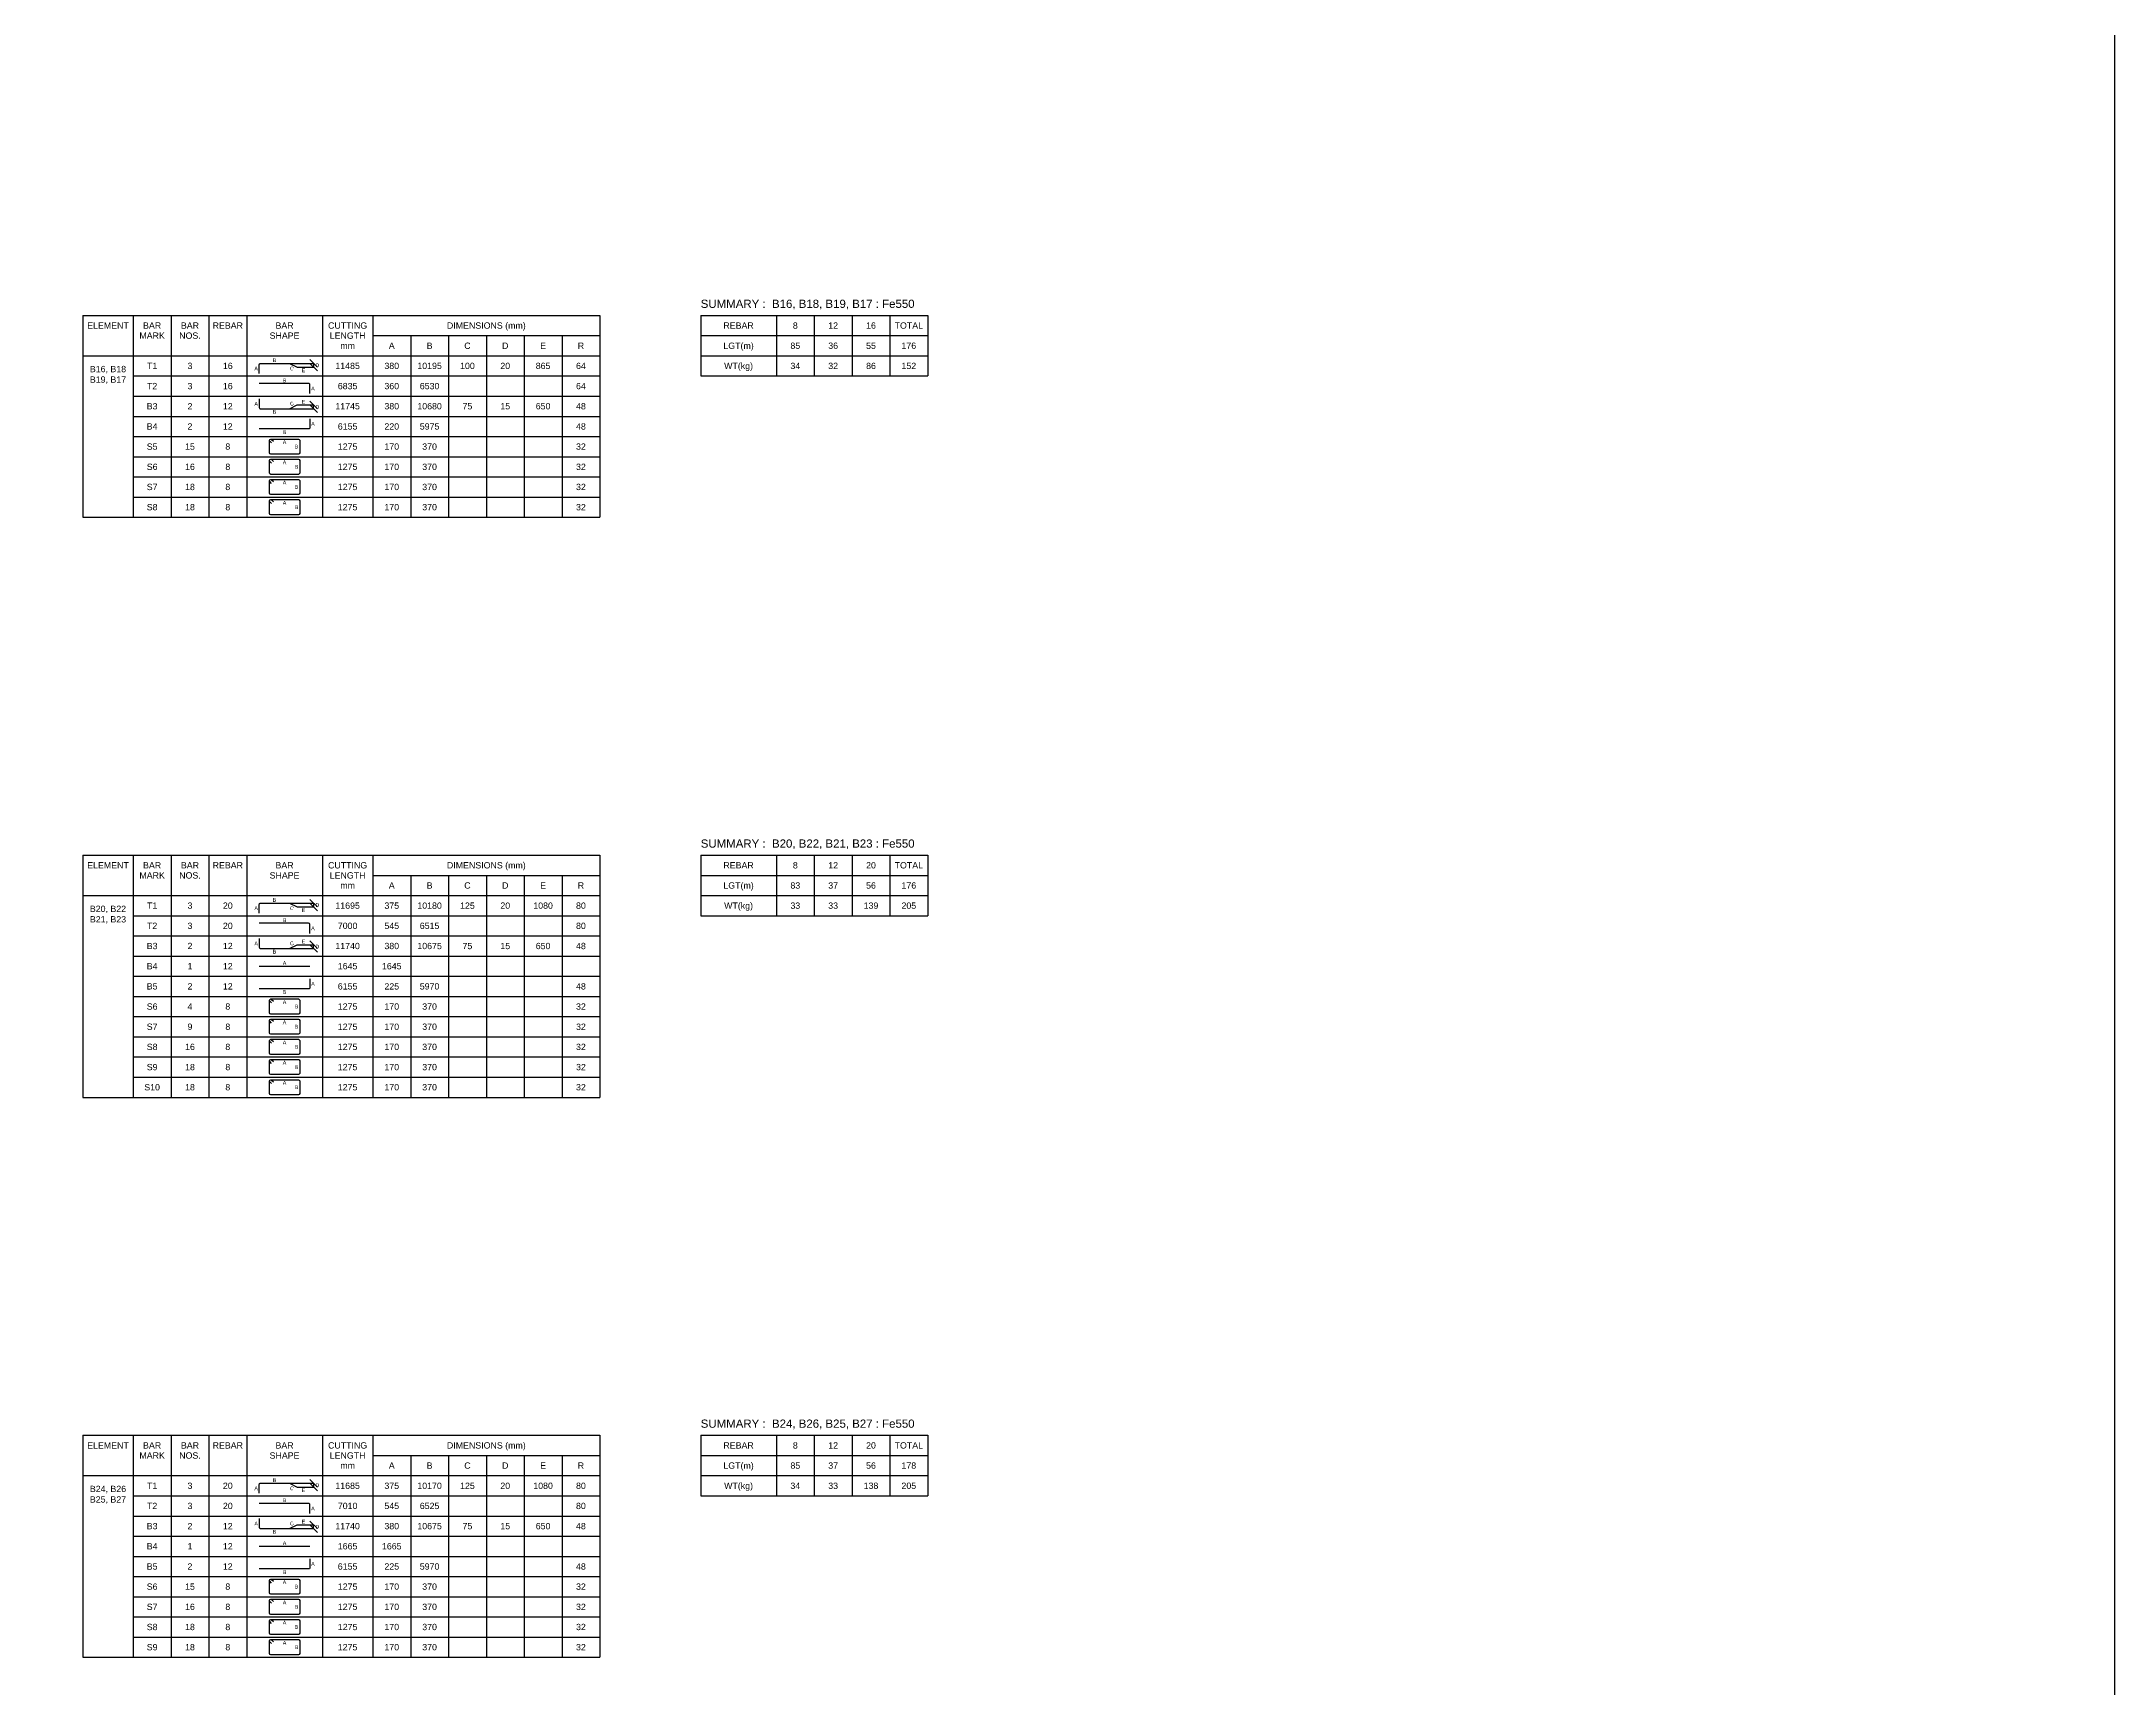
# Model space of a CAD drawing. Header units: inches. Extents: x -816171 to 9366335, y -450961 to 689132.
# Drawn here: x 2831927 to 2914116, y 197881 to 263185 of the extents above; entities that cross this region are included whole.
import ezdxf
from ezdxf.enums import TextEntityAlignment as Align

# ---------------------------------------------------------------- set-up
doc = ezdxf.new("R2010")
doc.units = ezdxf.units.IN
doc.header["$MEASUREMENT"] = 0
for name, color, linetype in [('Dimension', 31, 'Continuous'), ('Reinforcement', 130, 'Continuous'), ('Schedule Header', 4, 'Continuous'), ('Schedule Line', 60, 'Continuous'), ('Text', 31, 'Continuous')]:
    doc.layers.add(name, color=color, linetype=linetype)
doc.styles.add('SC-SansSerif', font='SansSerif')
doc.styles.get("Standard").update_dxf_attribs({"font": 'txt.shx'})
doc.dimstyles.new('SCBBSDim', dxfattribs={"dimtxt": 225, "dimasz": 0.18, "dimexe": 0, "dimexo": 0, "dimgap": 0, "dimtad": 1, "dimtoh": 1, "dimdec": 0, "dimzin": 0, "dimdsep": 46, "dimtxsty": 'Standard', "dimtsz": 150, "dimcen": 0.09, "dimclrd": 8, "dimclre": 8, "dimclrt": 3, "dimadec": 0, "dimazin": 0, "dimtfac": 1, "dimtdec": 0, "dimtix": 1, "dimtofl": 0, "dimtmove": 0, "dimatfit": 3, "dimfxl": 1, "dimtolj": 1, "dimtzin": 0, "dimarcsym": 0})

# ---------------------------------------------------------------- blocks, each defined once
blk = doc.blocks.new('*D971')
at = {"layer": 'DEFPOINTS', "color": 0, "transparency": 16777216}
for p in [(2841764, 250421), (2842064, 250271), (2842714, 250271)]:
    blk.add_point(p, dxfattribs=at)
at = {"layer": 'Dimension', "color": 8, "lineweight": -2, "transparency": 16777216}
for p, q in [((2841764, 250421), (2842714, 250421)), ((2842064, 250271), (2842714, 250271)), ((2842864, 250271), (2842564, 250571)), ((2842864, 250121), (2842564, 250421)), ((2842714, 250421), (2842714, 250271))]:
    blk.add_line(p, q, dxfattribs=at)
blk = doc.blocks.new('*D958')
at = {"layer": 'DEFPOINTS', "color": 0, "transparency": 16777216}
for p in [(2841764, 248621), (2842064, 248771), (2842714, 248771)]:
    blk.add_point(p, dxfattribs=at)
at = {"layer": 'Dimension', "color": 8, "lineweight": -2, "transparency": 16777216}
for p, q in [((2841764, 248621), (2842714, 248621)), ((2842064, 248771), (2842714, 248771)), ((2842864, 248621), (2842564, 248921)), ((2842864, 248471), (2842564, 248771)), ((2842714, 248621), (2842714, 248771))]:
    blk.add_line(p, q, dxfattribs=at)
blk = doc.blocks.new('*D1006')
at = {"layer": 'DEFPOINTS', "color": 0, "transparency": 16777216}
for p in [(2841764, 229021), (2842064, 228871), (2842714, 228871)]:
    blk.add_point(p, dxfattribs=at)
at = {"layer": 'Dimension', "color": 8, "lineweight": -2, "transparency": 16777216}
for p, q in [((2841764, 229021), (2842714, 229021)), ((2842064, 228871), (2842714, 228871)), ((2842864, 228871), (2842564, 229171)), ((2842864, 228721), (2842564, 229021)), ((2842714, 229021), (2842714, 228871))]:
    blk.add_line(p, q, dxfattribs=at)
blk = doc.blocks.new('*D1007')
at = {"layer": 'DEFPOINTS', "color": 0, "transparency": 16777216}
for p in [(2841764, 227221), (2842064, 227371), (2842714, 227371)]:
    blk.add_point(p, dxfattribs=at)
at = {"layer": 'Dimension', "color": 8, "lineweight": -2, "transparency": 16777216}
for p, q in [((2841764, 227221), (2842714, 227221)), ((2842064, 227371), (2842714, 227371)), ((2842864, 227221), (2842564, 227521)), ((2842864, 227071), (2842564, 227371)), ((2842714, 227221), (2842714, 227371))]:
    blk.add_line(p, q, dxfattribs=at)
blk = doc.blocks.new('*D1011')
at = {"layer": 'DEFPOINTS', "color": 0, "transparency": 16777216}
for p in [(2841764, 206021), (2842064, 205871), (2842714, 205871)]:
    blk.add_point(p, dxfattribs=at)
at = {"layer": 'Dimension', "color": 8, "lineweight": -2, "transparency": 16777216}
for p, q in [((2841764, 206021), (2842714, 206021)), ((2842064, 205871), (2842714, 205871)), ((2842864, 205871), (2842564, 206171)), ((2842864, 205721), (2842564, 206021)), ((2842714, 206021), (2842714, 205871))]:
    blk.add_line(p, q, dxfattribs=at)
blk = doc.blocks.new('*D1012')
at = {"layer": 'DEFPOINTS', "color": 0, "transparency": 16777216}
for p in [(2841764, 204221), (2842064, 204371), (2842714, 204371)]:
    blk.add_point(p, dxfattribs=at)
at = {"layer": 'Dimension', "color": 8, "lineweight": -2, "transparency": 16777216}
for p, q in [((2841764, 204221), (2842714, 204221)), ((2842064, 204371), (2842714, 204371)), ((2842864, 204221), (2842564, 204521)), ((2842864, 204071), (2842564, 204371)), ((2842714, 204221), (2842714, 204371))]:
    blk.add_line(p, q, dxfattribs=at)

msp = doc.modelspace()

# ---------------------------------------------------------------- linework, layer by layer
msp.add_lwpolyline([(2507663.83403, 392838.94799), (2914115.59183, 390657.34345), (2914115.59183, 139178.61934), (2507663.83403, 141360.22388)], close=True)
at = {"layer": 'Reinforcement'}
for points in [[(2840564.36311, 250021.25141), (2840564.36311, 250371.25141, -0.5), (2840614.36311, 250421.25141), (2841764.36311, 250421.25141), (2842064.36311, 250271.25141), (2842564.36311, 250271.25141)], [(2842564.36311, 249221.25141), (2842564.36311, 249571.25141, 0.5), (2842514.36311, 249621.25141), (2840564.36311, 249621.25141)], [(2840564.36311, 249021.25141), (2840564.36311, 248671.25141, 0.5), (2840614.36311, 248621.25141), (2841764.36311, 248621.25141), (2842064.36311, 248771.25141), (2842564.36311, 248771.25141)], [(2842564.36311, 248221.25141), (2842564.36311, 247871.25141, -0.5), (2842514.36311, 247821.25141), (2840564.36311, 247821.25141)], [(2841049.71903, 247265.18558), (2840979.00797, 247335.89587, -0.1989123674), (2840964.36311, 247371.25141, -0.4142046237), (2841014.36311, 247421.25141, -0.1989044359), (2841049.71825, 247406.60694), (2841120.42932, 247335.89665)], [(2841049.71903, 246465.18558), (2840979.00797, 246535.89587, -0.1989123674), (2840964.36311, 246571.25141, -0.4142046237), (2841014.36311, 246621.25141, -0.1989044359), (2841049.71825, 246606.60694), (2841120.42932, 246535.89665)], [(2841049.71903, 245665.18558), (2840979.00797, 245735.89587, -0.1989123674), (2840964.36311, 245771.25141, -0.4142046237), (2841014.36311, 245821.25141, -0.1989044359), (2841049.71825, 245806.60694), (2841120.42932, 245735.89665)], [(2841049.71903, 244865.18558), (2840979.00797, 244935.89587, -0.1989123674), (2840964.36311, 244971.25141, -0.4142046237), (2841014.36311, 245021.25141, -0.1989044359), (2841049.71825, 245006.60694), (2841120.42932, 244935.89665)], [(2840564.36307, 228621.25141), (2840564.36307, 228971.25141, -0.5), (2840614.36307, 229021.25141), (2841764.36307, 229021.25141), (2842064.36307, 228871.25141), (2842564.36307, 228871.25141)], [(2842564.36307, 227821.25141), (2842564.36307, 228171.25141, 0.5), (2842514.36307, 228221.25141), (2840564.36307, 228221.25141)], [(2840564.36307, 227621.25141), (2840564.36307, 227271.25141, 0.5), (2840614.36307, 227221.25141), (2841764.36307, 227221.25141), (2842064.36307, 227371.25141), (2842564.36307, 227371.25141)], [(2842564.36307, 226021.25141), (2842564.36307, 225671.25141, -0.5), (2842514.36307, 225621.25141), (2840564.36307, 225621.25141)], [(2841049.71899, 225065.18558), (2840979.00793, 225135.89587, -0.1989123674), (2840964.36307, 225171.25141, -0.4142046237), (2841014.36307, 225221.25141, -0.1989044359), (2841049.71821, 225206.60694), (2841120.42928, 225135.89665)], [(2841049.71899, 224265.18558), (2840979.00793, 224335.89587, -0.1989123674), (2840964.36307, 224371.25141, -0.4142046237), (2841014.36307, 224421.25141, -0.1989044359), (2841049.71821, 224406.60694), (2841120.42928, 224335.89665)], [(2841049.71899, 223465.18558), (2840979.00793, 223535.89587, -0.1989123674), (2840964.36307, 223571.25141, -0.4142046237), (2841014.36307, 223621.25141, -0.1989044359), (2841049.71821, 223606.60694), (2841120.42928, 223535.89665)], [(2841049.71899, 222665.18558), (2840979.00793, 222735.89587, -0.1989123674), (2840964.36307, 222771.25141, -0.4142046237), (2841014.36307, 222821.25141, -0.1989044359), (2841049.71821, 222806.60694), (2841120.42928, 222735.89665)], [(2841049.71899, 221865.18558), (2840979.00793, 221935.89587, -0.1989123674), (2840964.36307, 221971.25141, -0.4142046237), (2841014.36307, 222021.25141, -0.1989044359), (2841049.71821, 222006.60694), (2841120.42928, 221935.89665)], [(2840564.36311, 205621.25141), (2840564.36311, 205971.25141, -0.5), (2840614.36311, 206021.25141), (2841764.36311, 206021.25141), (2842064.36311, 205871.25141), (2842564.36311, 205871.25141)], [(2842564.36311, 204821.25141), (2842564.36311, 205171.25141, 0.5), (2842514.36311, 205221.25141), (2840564.36311, 205221.25141)], [(2840564.36311, 204621.25141), (2840564.36311, 204271.25141, 0.5), (2840614.36311, 204221.25141), (2841764.36311, 204221.25141), (2842064.36311, 204371.25141), (2842564.36311, 204371.25141)], [(2842564.36311, 203021.25141), (2842564.36311, 202671.25141, -0.5), (2842514.36311, 202621.25141), (2840564.36311, 202621.25141)], [(2841049.71903, 202065.18558), (2840979.00797, 202135.89587, -0.1989123674), (2840964.36311, 202171.25141, -0.4142046237), (2841014.36311, 202221.25141, -0.1989044359), (2841049.71825, 202206.60694), (2841120.42932, 202135.89665)], [(2841049.71903, 201265.18558), (2840979.00797, 201335.89587, -0.1989123674), (2840964.36311, 201371.25141, -0.4142046237), (2841014.36311, 201421.25141, -0.1989044359), (2841049.71825, 201406.60694), (2841120.42932, 201335.89665)], [(2841049.71903, 200465.18558), (2840979.00797, 200535.89587, -0.1989123674), (2840964.36311, 200571.25141, -0.4142046237), (2841014.36311, 200621.25141, -0.1989044359), (2841049.71825, 200606.60694), (2841120.42932, 200535.89665)], [(2841049.71903, 199665.18558), (2840979.00797, 199735.89587, -0.1989123674), (2840964.36311, 199771.25141, -0.4142046237), (2841014.36311, 199821.25141, -0.1989044359), (2841049.71825, 199806.60694), (2841120.42932, 199735.89665)]]:
    msp.add_lwpolyline(points, format="xyb", dxfattribs=at)
for points in [[(2840964.36311, 247371.25141, -0.4142046237), (2841014.36311, 247421.25141), (2842114.36311, 247421.25141, -0.4142046237), (2842164.36311, 247371.25141), (2842164.36311, 246871.25141, -0.4142046237), (2842114.36311, 246821.25141), (2841014.36311, 246821.25141, -0.4142046237), (2840964.36311, 246871.25141)], [(2840964.36311, 246571.25141, -0.4142046237), (2841014.36311, 246621.25141), (2842114.36311, 246621.25141, -0.4142046237), (2842164.36311, 246571.25141), (2842164.36311, 246071.25141, -0.4142046237), (2842114.36311, 246021.25141), (2841014.36311, 246021.25141, -0.4142046237), (2840964.36311, 246071.25141)], [(2840964.36311, 245771.25141, -0.4142046237), (2841014.36311, 245821.25141), (2842114.36311, 245821.25141, -0.4142046237), (2842164.36311, 245771.25141), (2842164.36311, 245271.25141, -0.4142046237), (2842114.36311, 245221.25141), (2841014.36311, 245221.25141, -0.4142046237), (2840964.36311, 245271.25141)], [(2840964.36311, 244971.25141, -0.4142046237), (2841014.36311, 245021.25141), (2842114.36311, 245021.25141, -0.4142046237), (2842164.36311, 244971.25141), (2842164.36311, 244471.25141, -0.4142046237), (2842114.36311, 244421.25141), (2841014.36311, 244421.25141, -0.4142046237), (2840964.36311, 244471.25141)], [(2840964.36307, 225171.25141, -0.4142046237), (2841014.36307, 225221.25141), (2842114.36307, 225221.25141, -0.4142046237), (2842164.36307, 225171.25141), (2842164.36307, 224671.25141, -0.4142046237), (2842114.36307, 224621.25141), (2841014.36307, 224621.25141, -0.4142046237), (2840964.36307, 224671.25141)], [(2840964.36307, 224371.25141, -0.4142046237), (2841014.36307, 224421.25141), (2842114.36307, 224421.25141, -0.4142046237), (2842164.36307, 224371.25141), (2842164.36307, 223871.25141, -0.4142046237), (2842114.36307, 223821.25141), (2841014.36307, 223821.25141, -0.4142046237), (2840964.36307, 223871.25141)], [(2840964.36307, 223571.25141, -0.4142046237), (2841014.36307, 223621.25141), (2842114.36307, 223621.25141, -0.4142046237), (2842164.36307, 223571.25141), (2842164.36307, 223071.25141, -0.4142046237), (2842114.36307, 223021.25141), (2841014.36307, 223021.25141, -0.4142046237), (2840964.36307, 223071.25141)], [(2840964.36307, 222771.25141, -0.4142046237), (2841014.36307, 222821.25141), (2842114.36307, 222821.25141, -0.4142046237), (2842164.36307, 222771.25141), (2842164.36307, 222271.25141, -0.4142046237), (2842114.36307, 222221.25141), (2841014.36307, 222221.25141, -0.4142046237), (2840964.36307, 222271.25141)], [(2840964.36307, 221971.25141, -0.4142046237), (2841014.36307, 222021.25141), (2842114.36307, 222021.25141, -0.4142046237), (2842164.36307, 221971.25141), (2842164.36307, 221471.25141, -0.4142046237), (2842114.36307, 221421.25141), (2841014.36307, 221421.25141, -0.4142046237), (2840964.36307, 221471.25141)], [(2840964.36311, 202171.25141, -0.4142046237), (2841014.36311, 202221.25141), (2842114.36311, 202221.25141, -0.4142046237), (2842164.36311, 202171.25141), (2842164.36311, 201671.25141, -0.4142046237), (2842114.36311, 201621.25141), (2841014.36311, 201621.25141, -0.4142046237), (2840964.36311, 201671.25141)], [(2840964.36311, 201371.25141, -0.4142046237), (2841014.36311, 201421.25141), (2842114.36311, 201421.25141, -0.4142046237), (2842164.36311, 201371.25141), (2842164.36311, 200871.25141, -0.4142046237), (2842114.36311, 200821.25141), (2841014.36311, 200821.25141, -0.4142046237), (2840964.36311, 200871.25141)], [(2840964.36311, 200571.25141, -0.4142046237), (2841014.36311, 200621.25141), (2842114.36311, 200621.25141, -0.4142046237), (2842164.36311, 200571.25141), (2842164.36311, 200071.25141, -0.4142046237), (2842114.36311, 200021.25141), (2841014.36311, 200021.25141, -0.4142046237), (2840964.36311, 200071.25141)], [(2840964.36311, 199771.25141, -0.4142046237), (2841014.36311, 199821.25141), (2842114.36311, 199821.25141, -0.4142046237), (2842164.36311, 199771.25141), (2842164.36311, 199271.25141, -0.4142046237), (2842114.36311, 199221.25141), (2841014.36311, 199221.25141, -0.4142046237), (2840964.36311, 199271.25141)]]:
    msp.add_lwpolyline(points, format="xyb", close=True, dxfattribs=at)
for points in [[(2840564.36307, 226521.25141), (2842564.36307, 226521.25141)], [(2840564.36311, 203521.25141), (2842564.36311, 203521.25141)]]:
    msp.add_lwpolyline(points, dxfattribs=at)
at = {"layer": 'Schedule Line'}
for p, q in [((2833564.36311, 252321.25141), (2854064.36311, 252321.25141)), ((2833564.36311, 252321.25141), (2833564.36311, 244321.25141)), ((2835564.36311, 252321.25141), (2835564.36311, 244321.25141)), ((2837064.36311, 252321.25141), (2837064.36311, 244321.25141)), ((2838564.36311, 252321.25141), (2838564.36311, 244321.25141)), ((2840064.36311, 252321.25141), (2840064.36311, 244321.25141)), ((2843064.36311, 252321.25141), (2843064.36311, 244321.25141)), ((2845064.36311, 252321.25141), (2845064.36311, 244321.25141)), ((2854064.36311, 252321.25141), (2854064.36311, 244321.25141)), ((2858064.36311, 252321.25141), (2867064.36311, 252321.25141)), ((2858064.36311, 252321.25141), (2858064.36311, 249921.25141)), ((2861064.36311, 252321.25141), (2861064.36311, 249921.25141)), ((2862564.36311, 252321.25141), (2862564.36311, 249921.25141)), ((2864064.36311, 252321.25141), (2864064.36311, 249921.25141)), ((2865564.36311, 252321.25141), (2865564.36311, 249921.25141)), ((2867064.36311, 252321.25141), (2867064.36311, 249921.25141)), ((2845064.36311, 251521.25141), (2854064.36311, 251521.25141)), ((2846564.36311, 251521.25141), (2846564.36311, 244321.25141)), ((2848064.36311, 251521.25141), (2848064.36311, 244321.25141)), ((2849564.36311, 251521.25141), (2849564.36311, 244321.25141)), ((2851064.36311, 251521.25141), (2851064.36311, 244321.25141)), ((2852564.36311, 251521.25141), (2852564.36311, 244321.25141)), ((2858064.36311, 251521.25141), (2867064.36311, 251521.25141)), ((2833564.36311, 250721.25141), (2854064.36311, 250721.25141)), ((2858064.36311, 250721.25141), (2867064.36311, 250721.25141)), ((2835564.36311, 249921.25141), (2854064.36311, 249921.25141)), ((2858064.36311, 249921.25141), (2867064.36311, 249921.25141)), ((2835564.36311, 249121.25141), (2854064.36311, 249121.25141)), ((2835564.36311, 248321.25141), (2854064.36311, 248321.25141)), ((2835564.36311, 247521.25141), (2854064.36311, 247521.25141)), ((2835564.36311, 246721.25141), (2854064.36311, 246721.25141)), ((2835564.36311, 245921.25141), (2854064.36311, 245921.25141)), ((2835564.36311, 245121.25141), (2854064.36311, 245121.25141)), ((2833564.36311, 244321.25141), (2854064.36311, 244321.25141)), ((2835564.36311, 244321.25141), (2854064.36311, 244321.25141)), ((2833564.36307, 230921.25141), (2854064.36307, 230921.25141)), ((2833564.36307, 230921.25141), (2833564.36307, 221321.25141)), ((2835564.36307, 230921.25141), (2835564.36307, 221321.25141)), ((2837064.36307, 230921.25141), (2837064.36307, 221321.25141)), ((2838564.36307, 230921.25141), (2838564.36307, 221321.25141)), ((2840064.36307, 230921.25141), (2840064.36307, 221321.25141)), ((2843064.36307, 230921.25141), (2843064.36307, 221321.25141)), ((2845064.36307, 230921.25141), (2845064.36307, 221321.25141)), ((2854064.36307, 230921.25141), (2854064.36307, 221321.25141)), ((2858064.36307, 230921.25141), (2867064.36307, 230921.25141)), ((2858064.36307, 230921.25141), (2858064.36307, 228521.25141)), ((2861064.36307, 230921.25141), (2861064.36307, 228521.25141)), ((2862564.36307, 230921.25141), (2862564.36307, 228521.25141)), ((2864064.36307, 230921.25141), (2864064.36307, 228521.25141)), ((2865564.36307, 230921.25141), (2865564.36307, 228521.25141)), ((2867064.36307, 230921.25141), (2867064.36307, 228521.25141)), ((2833564.36307, 229321.25141), (2854064.36307, 229321.25141)), ((2845064.36307, 230121.25141), (2854064.36307, 230121.25141)), ((2846564.36307, 230121.25141), (2846564.36307, 221321.25141)), ((2848064.36307, 230121.25141), (2848064.36307, 221321.25141)), ((2849564.36307, 230121.25141), (2849564.36307, 221321.25141)), ((2851064.36307, 230121.25141), (2851064.36307, 221321.25141)), ((2852564.36307, 230121.25141), (2852564.36307, 221321.25141)), ((2858064.36307, 230121.25141), (2867064.36307, 230121.25141)), ((2858064.36307, 229321.25141), (2867064.36307, 229321.25141)), ((2835564.36307, 228521.25141), (2854064.36307, 228521.25141)), ((2858064.36307, 228521.25141), (2867064.36307, 228521.25141)), ((2835564.36307, 227721.25141), (2854064.36307, 227721.25141)), ((2835564.36307, 226921.25141), (2854064.36307, 226921.25141)), ((2835564.36307, 226121.25141), (2854064.36307, 226121.25141)), ((2835564.36307, 225321.25141), (2854064.36307, 225321.25141)), ((2835564.36307, 224521.25141), (2854064.36307, 224521.25141)), ((2835564.36307, 223721.25141), (2854064.36307, 223721.25141)), ((2835564.36307, 222921.25141), (2854064.36307, 222921.25141)), ((2835564.36307, 222121.25141), (2854064.36307, 222121.25141)), ((2833564.36307, 221321.25141), (2854064.36307, 221321.25141)), ((2835564.36307, 221321.25141), (2854064.36307, 221321.25141)), ((2833564.36311, 207921.25141), (2854064.36311, 207921.25141)), ((2833564.36311, 207921.25141), (2833564.36311, 199121.25141)), ((2835564.36311, 207921.25141), (2835564.36311, 199121.25141)), ((2837064.36311, 207921.25141), (2837064.36311, 199121.25141)), ((2838564.36311, 207921.25141), (2838564.36311, 199121.25141)), ((2840064.36311, 207921.25141), (2840064.36311, 199121.25141)), ((2843064.36311, 207921.25141), (2843064.36311, 199121.25141)), ((2845064.36311, 207921.25141), (2845064.36311, 199121.25141)), ((2845064.36311, 207121.25141), (2854064.36311, 207121.25141)), ((2846564.36311, 207121.25141), (2846564.36311, 199121.25141)), ((2848064.36311, 207121.25141), (2848064.36311, 199121.25141)), ((2849564.36311, 207121.25141), (2849564.36311, 199121.25141)), ((2851064.36311, 207121.25141), (2851064.36311, 199121.25141)), ((2852564.36311, 207121.25141), (2852564.36311, 199121.25141)), ((2854064.36311, 207921.25141), (2854064.36311, 199121.25141)), ((2858064.36311, 207921.25141), (2867064.36311, 207921.25141)), ((2858064.36311, 207921.25141), (2858064.36311, 205521.25141)), ((2858064.36311, 207121.25141), (2867064.36311, 207121.25141)), ((2861064.36311, 207921.25141), (2861064.36311, 205521.25141)), ((2862564.36311, 207921.25141), (2862564.36311, 205521.25141)), ((2864064.36311, 207921.25141), (2864064.36311, 205521.25141)), ((2865564.36311, 207921.25141), (2865564.36311, 205521.25141)), ((2867064.36311, 207921.25141), (2867064.36311, 205521.25141)), ((2833564.36311, 206321.25141), (2854064.36311, 206321.25141)), ((2858064.36311, 206321.25141), (2867064.36311, 206321.25141)), ((2835564.36311, 205521.25141), (2854064.36311, 205521.25141)), ((2858064.36311, 205521.25141), (2867064.36311, 205521.25141)), ((2835564.36311, 204721.25141), (2854064.36311, 204721.25141)), ((2835564.36311, 203921.25141), (2854064.36311, 203921.25141)), ((2835564.36311, 203121.25141), (2854064.36311, 203121.25141)), ((2835564.36311, 202321.25141), (2854064.36311, 202321.25141)), ((2835564.36311, 201521.25141), (2854064.36311, 201521.25141)), ((2835564.36311, 200721.25141), (2854064.36311, 200721.25141)), ((2835564.36311, 199921.25141), (2854064.36311, 199921.25141)), ((2833564.36311, 199121.25141), (2854064.36311, 199121.25141)), ((2835564.36311, 199121.25141), (2854064.36311, 199121.25141))]:
    msp.add_line(p, q, dxfattribs=at)

# ---------------------------------------------------------------- texts
at = {"layer": 'Dimension', "style": 'SC-SansSerif'}
for s, p in [('A', (2840439.36311, 250221.25141)), ('B', (2841164.36311, 250546.25141)), ('E', (2842314.36311, 250146.25141)), ('D', (2842864.36311, 250346.25141)), ('B', (2841564.36311, 249746.25141)), ('A', (2842689.36311, 249421.25141)), ('A', (2840439.36311, 248821.25141)), ('B', (2841164.36311, 248496.25141)), ('E', (2842314.36311, 248896.25141)), ('D', (2842864.36311, 248696.25141)), ('B', (2841564.36311, 247696.25141)), ('A', (2842689.36311, 248021.25141)), ('A', (2841564.36311, 247296.25141)), ('A', (2841564.36311, 246496.25141)), ('B', (2842039.36311, 247121.25141)), ('A', (2841564.36311, 245696.25141)), ('B', (2842039.36311, 246321.25141)), ('A', (2841564.36311, 244896.25141)), ('B', (2842039.36311, 245521.25141)), ('B', (2842039.36311, 244721.25141)), ('A', (2840439.36307, 228821.25141)), ('B', (2841164.36307, 229146.25141)), ('E', (2842314.36307, 228746.25141)), ('D', (2842864.36307, 228946.25141)), ('B', (2841564.36307, 228346.25141)), ('A', (2842689.36307, 228021.25141)), ('A', (2840439.36307, 227421.25141)), ('B', (2841164.36307, 227096.25141)), ('E', (2842314.36307, 227496.25141)), ('D', (2842864.36307, 227296.25141)), ('A', (2841564.36307, 226646.25141)), ('B', (2841564.36307, 225496.25141)), ('A', (2842689.36307, 225821.25141)), ('A', (2841564.36307, 225096.25141)), ('B', (2842039.36307, 224921.25141)), ('A', (2841564.36307, 224296.25141)), ('A', (2841564.36307, 223496.25141)), ('B', (2842039.36307, 224121.25141)), ('A', (2841564.36307, 222696.25141)), ('B', (2842039.36307, 223321.25141)), ('A', (2841564.36307, 221896.25141)), ('B', (2842039.36307, 222521.25141)), ('B', (2842039.36307, 221721.25141)), ('A', (2840439.36311, 205821.25141)), ('B', (2841164.36311, 206146.25141)), ('E', (2842314.36311, 205746.25141)), ('D', (2842864.36311, 205946.25141)), ('B', (2841564.36311, 205346.25141)), ('A', (2842689.36311, 205021.25141)), ('A', (2840439.36311, 204421.25141)), ('B', (2841164.36311, 204096.25141)), ('E', (2842314.36311, 204496.25141)), ('D', (2842864.36311, 204296.25141)), ('A', (2841564.36311, 203646.25141)), ('B', (2841564.36311, 202496.25141)), ('A', (2842689.36311, 202821.25141)), ('A', (2841564.36311, 202096.25141)), ('A', (2841564.36311, 201296.25141)), ('B', (2842039.36311, 201921.25141)), ('A', (2841564.36311, 200496.25141)), ('B', (2842039.36311, 201121.25141)), ('A', (2841564.36311, 199696.25141)), ('B', (2842039.36311, 200321.25141)), ('B', (2842039.36311, 199521.25141))]:
    msp.add_text(s, height=150, dxfattribs=at).set_placement(p, align=Align.MIDDLE_CENTER)
for rotation, p in [(-26.5650511771, (2841851.86311, 250221.25141)), (26.5650511771, (2841851.86311, 248821.25141)), (-26.5650511771, (2841851.86307, 228821.25141)), (26.5650511771, (2841851.86307, 227421.25141)), (-26.5650511771, (2841851.86311, 205821.25141)), (26.5650511771, (2841851.86311, 204421.25141))]:
    msp.add_text('C', height=150, rotation=rotation, dxfattribs=at).set_placement(p, align=Align.MIDDLE_CENTER)
at = {"layer": 'Schedule Header', "style": 'SC-SansSerif'}
for s, p in [('SUMMARY :  B16, B18, B19, B17 : Fe550', (2858064.36311, 252621.25141)), ('SUMMARY :  B20, B22, B21, B23 : Fe550', (2858064.36307, 231221.25141)), ('SUMMARY :  B24, B26, B25, B27 : Fe550', (2858064.36311, 208221.25141))]:
    msp.add_text(s, height=325, dxfattribs=at).set_placement(p)
for s, p in [('ELEMENT', (2834564.36311, 251921.25141)), ('MARK', (2836314.36311, 251521.25141)), ('BAR', (2836314.36311, 251921.25141)), ('NOS.', (2837814.36311, 251521.25141)), ('BAR', (2837814.36311, 251921.25141)), ('REBAR', (2839314.36311, 251921.25141)), ('SHAPE', (2841564.36311, 251521.25141)), ('BAR', (2841564.36311, 251921.25141)), ('CUTTING', (2844064.36311, 251921.25141)), ('LENGTH', (2844064.36311, 251521.25141)), ('DIMENSIONS (mm)', (2849564.36311, 251921.25141)), ('REBAR', (2859564.36311, 251921.25141)), ('8', (2861814.36311, 251921.25141)), ('12', (2863314.36311, 251921.25141)), ('16', (2864814.36311, 251921.25141)), ('TOTAL', (2866314.36311, 251921.25141)), ('mm', (2844064.36311, 251121.25141)), ('A', (2845814.36311, 251121.25141)), ('B', (2847314.36311, 251121.25141)), ('C', (2848814.36311, 251121.25141)), ('D', (2850314.36311, 251121.25141)), ('E', (2851814.36311, 251121.25141)), ('R', (2853314.36311, 251121.25141)), ('LGT(m)', (2859564.36311, 251121.25141)), ('WT(kg)', (2859564.36311, 250321.25141)), ('ELEMENT', (2834564.36307, 230521.25141)), ('MARK', (2836314.36307, 230121.25141)), ('BAR', (2836314.36307, 230521.25141)), ('NOS.', (2837814.36307, 230121.25141)), ('BAR', (2837814.36307, 230521.25141)), ('REBAR', (2839314.36307, 230521.25141)), ('SHAPE', (2841564.36307, 230121.25141)), ('BAR', (2841564.36307, 230521.25141)), ('CUTTING', (2844064.36307, 230521.25141)), ('LENGTH', (2844064.36307, 230121.25141)), ('DIMENSIONS (mm)', (2849564.36307, 230521.25141)), ('REBAR', (2859564.36307, 230521.25141)), ('8', (2861814.36307, 230521.25141)), ('12', (2863314.36307, 230521.25141)), ('20', (2864814.36307, 230521.25141)), ('TOTAL', (2866314.36307, 230521.25141)), ('mm', (2844064.36307, 229721.25141)), ('A', (2845814.36307, 229721.25141)), ('B', (2847314.36307, 229721.25141)), ('C', (2848814.36307, 229721.25141)), ('D', (2850314.36307, 229721.25141)), ('E', (2851814.36307, 229721.25141)), ('R', (2853314.36307, 229721.25141)), ('LGT(m)', (2859564.36307, 229721.25141)), ('WT(kg)', (2859564.36307, 228921.25141)), ('ELEMENT', (2834564.36311, 207521.25141)), ('MARK', (2836314.36311, 207121.25141)), ('BAR', (2836314.36311, 207521.25141)), ('NOS.', (2837814.36311, 207121.25141)), ('BAR', (2837814.36311, 207521.25141)), ('REBAR', (2839314.36311, 207521.25141)), ('SHAPE', (2841564.36311, 207121.25141)), ('BAR', (2841564.36311, 207521.25141)), ('CUTTING', (2844064.36311, 207521.25141)), ('LENGTH', (2844064.36311, 207121.25141)), ('DIMENSIONS (mm)', (2849564.36311, 207521.25141)), ('REBAR', (2859564.36311, 207521.25141)), ('8', (2861814.36311, 207521.25141)), ('12', (2863314.36311, 207521.25141)), ('20', (2864814.36311, 207521.25141)), ('TOTAL', (2866314.36311, 207521.25141)), ('mm', (2844064.36311, 206721.25141)), ('A', (2845814.36311, 206721.25141)), ('B', (2847314.36311, 206721.25141)), ('C', (2848814.36311, 206721.25141)), ('D', (2850314.36311, 206721.25141)), ('E', (2851814.36311, 206721.25141)), ('R', (2853314.36311, 206721.25141)), ('LGT(m)', (2859564.36311, 206721.25141)), ('WT(kg)', (2859564.36311, 205921.25141))]:
    msp.add_text(s, height=250, dxfattribs=at).set_placement(p, align=Align.MIDDLE_CENTER)
at = {"layer": 'Text', "style": 'SC-SansSerif'}
for s, p in [('85', (2861814.36311, 251121.25141)), ('36', (2863314.36311, 251121.25141)), ('55', (2864814.36311, 251121.25141)), ('176', (2866314.36311, 251121.25141)), ('T1', (2836314.36311, 250321.25141)), ('3', (2837814.36311, 250321.25141)), ('16', (2839314.36311, 250321.25141)), ('11485', (2844064.36311, 250321.25141)), ('380', (2845814.36311, 250321.25141)), ('10195', (2847314.36311, 250321.25141)), ('100', (2848814.36311, 250321.25141)), ('20', (2850314.36311, 250321.25141)), ('865', (2851814.36311, 250321.25141)), ('64', (2853314.36311, 250321.25141)), ('34', (2861814.36311, 250321.25141)), ('32', (2863314.36311, 250321.25141)), ('86', (2864814.36311, 250321.25141)), ('152', (2866314.36311, 250321.25141)), ('T2', (2836314.36311, 249521.25141)), ('3', (2837814.36311, 249521.25141)), ('16', (2839314.36311, 249521.25141)), ('6835', (2844064.36311, 249521.25141)), ('360', (2845814.36311, 249521.25141)), ('6530', (2847314.36311, 249521.25141)), ('64', (2853314.36311, 249521.25141)), ('B3', (2836314.36311, 248721.25141)), ('2', (2837814.36311, 248721.25141)), ('12', (2839314.36311, 248721.25141)), ('11745', (2844064.36311, 248721.25141)), ('380', (2845814.36311, 248721.25141)), ('10680', (2847314.36311, 248721.25141)), ('75', (2848814.36311, 248721.25141)), ('15', (2850314.36311, 248721.25141)), ('650', (2851814.36311, 248721.25141)), ('48', (2853314.36311, 248721.25141)), ('B4', (2836314.36311, 247921.25141)), ('2', (2837814.36311, 247921.25141)), ('12', (2839314.36311, 247921.25141)), ('6155', (2844064.36311, 247921.25141)), ('220', (2845814.36311, 247921.25141)), ('5975', (2847314.36311, 247921.25141)), ('48', (2853314.36311, 247921.25141)), ('S5', (2836314.36311, 247121.25141)), ('15', (2837814.36311, 247121.25141)), ('8', (2839314.36311, 247121.25141)), ('1275', (2844064.36311, 247121.25141)), ('170', (2845814.36311, 247121.25141)), ('370', (2847314.36311, 247121.25141)), ('32', (2853314.36311, 247121.25141)), ('S6', (2836314.36311, 246321.25141)), ('16', (2837814.36311, 246321.25141)), ('8', (2839314.36311, 246321.25141)), ('1275', (2844064.36311, 246321.25141)), ('170', (2845814.36311, 246321.25141)), ('370', (2847314.36311, 246321.25141)), ('32', (2853314.36311, 246321.25141)), ('S7', (2836314.36311, 245521.25141)), ('18', (2837814.36311, 245521.25141)), ('8', (2839314.36311, 245521.25141)), ('1275', (2844064.36311, 245521.25141)), ('170', (2845814.36311, 245521.25141)), ('370', (2847314.36311, 245521.25141)), ('32', (2853314.36311, 245521.25141)), ('S8', (2836314.36311, 244721.25141)), ('18', (2837814.36311, 244721.25141)), ('8', (2839314.36311, 244721.25141)), ('1275', (2844064.36311, 244721.25141)), ('170', (2845814.36311, 244721.25141)), ('370', (2847314.36311, 244721.25141)), ('32', (2853314.36311, 244721.25141)), ('83', (2861814.36307, 229721.25141)), ('37', (2863314.36307, 229721.25141)), ('56', (2864814.36307, 229721.25141)), ('176', (2866314.36307, 229721.25141)), ('T1', (2836314.36307, 228921.25141)), ('3', (2837814.36307, 228921.25141)), ('20', (2839314.36307, 228921.25141)), ('11695', (2844064.36307, 228921.25141)), ('375', (2845814.36307, 228921.25141)), ('10180', (2847314.36307, 228921.25141)), ('125', (2848814.36307, 228921.25141)), ('20', (2850314.36307, 228921.25141)), ('1080', (2851814.36307, 228921.25141)), ('80', (2853314.36307, 228921.25141)), ('33', (2861814.36307, 228921.25141)), ('33', (2863314.36307, 228921.25141)), ('139', (2864814.36307, 228921.25141)), ('205', (2866314.36307, 228921.25141)), ('T2', (2836314.36307, 228121.25141)), ('3', (2837814.36307, 228121.25141)), ('20', (2839314.36307, 228121.25141)), ('7000', (2844064.36307, 228121.25141)), ('545', (2845814.36307, 228121.25141)), ('6515', (2847314.36307, 228121.25141)), ('80', (2853314.36307, 228121.25141)), ('B3', (2836314.36307, 227321.25141)), ('2', (2837814.36307, 227321.25141)), ('12', (2839314.36307, 227321.25141)), ('11740', (2844064.36307, 227321.25141)), ('380', (2845814.36307, 227321.25141)), ('10675', (2847314.36307, 227321.25141)), ('75', (2848814.36307, 227321.25141)), ('15', (2850314.36307, 227321.25141)), ('650', (2851814.36307, 227321.25141)), ('48', (2853314.36307, 227321.25141)), ('B4', (2836314.36307, 226521.25141)), ('1', (2837814.36307, 226521.25141)), ('12', (2839314.36307, 226521.25141)), ('1645', (2844064.36307, 226521.25141)), ('1645', (2845814.36307, 226521.25141)), ('B5', (2836314.36307, 225721.25141)), ('2', (2837814.36307, 225721.25141)), ('12', (2839314.36307, 225721.25141)), ('6155', (2844064.36307, 225721.25141)), ('225', (2845814.36307, 225721.25141)), ('5970', (2847314.36307, 225721.25141)), ('48', (2853314.36307, 225721.25141)), ('S6', (2836314.36307, 224921.25141)), ('4', (2837814.36307, 224921.25141)), ('8', (2839314.36307, 224921.25141)), ('1275', (2844064.36307, 224921.25141)), ('170', (2845814.36307, 224921.25141)), ('370', (2847314.36307, 224921.25141)), ('32', (2853314.36307, 224921.25141)), ('S7', (2836314.36307, 224121.25141)), ('9', (2837814.36307, 224121.25141)), ('8', (2839314.36307, 224121.25141)), ('1275', (2844064.36307, 224121.25141)), ('170', (2845814.36307, 224121.25141)), ('370', (2847314.36307, 224121.25141)), ('32', (2853314.36307, 224121.25141)), ('S8', (2836314.36307, 223321.25141)), ('16', (2837814.36307, 223321.25141)), ('8', (2839314.36307, 223321.25141)), ('1275', (2844064.36307, 223321.25141)), ('170', (2845814.36307, 223321.25141)), ('370', (2847314.36307, 223321.25141)), ('32', (2853314.36307, 223321.25141)), ('S9', (2836314.36307, 222521.25141)), ('18', (2837814.36307, 222521.25141)), ('8', (2839314.36307, 222521.25141)), ('1275', (2844064.36307, 222521.25141)), ('170', (2845814.36307, 222521.25141)), ('370', (2847314.36307, 222521.25141)), ('32', (2853314.36307, 222521.25141)), ('S10', (2836314.36307, 221721.25141)), ('18', (2837814.36307, 221721.25141)), ('8', (2839314.36307, 221721.25141)), ('1275', (2844064.36307, 221721.25141)), ('170', (2845814.36307, 221721.25141)), ('370', (2847314.36307, 221721.25141)), ('32', (2853314.36307, 221721.25141)), ('85', (2861814.36311, 206721.25141)), ('37', (2863314.36311, 206721.25141)), ('56', (2864814.36311, 206721.25141)), ('178', (2866314.36311, 206721.25141)), ('T1', (2836314.36311, 205921.25141)), ('3', (2837814.36311, 205921.25141)), ('20', (2839314.36311, 205921.25141)), ('11685', (2844064.36311, 205921.25141)), ('375', (2845814.36311, 205921.25141)), ('10170', (2847314.36311, 205921.25141)), ('125', (2848814.36311, 205921.25141)), ('20', (2850314.36311, 205921.25141)), ('1080', (2851814.36311, 205921.25141)), ('80', (2853314.36311, 205921.25141)), ('34', (2861814.36311, 205921.25141)), ('33', (2863314.36311, 205921.25141)), ('138', (2864814.36311, 205921.25141)), ('205', (2866314.36311, 205921.25141)), ('T2', (2836314.36311, 205121.25141)), ('3', (2837814.36311, 205121.25141)), ('20', (2839314.36311, 205121.25141)), ('7010', (2844064.36311, 205121.25141)), ('545', (2845814.36311, 205121.25141)), ('6525', (2847314.36311, 205121.25141)), ('80', (2853314.36311, 205121.25141)), ('B3', (2836314.36311, 204321.25141)), ('2', (2837814.36311, 204321.25141)), ('12', (2839314.36311, 204321.25141)), ('11740', (2844064.36311, 204321.25141)), ('380', (2845814.36311, 204321.25141)), ('10675', (2847314.36311, 204321.25141)), ('75', (2848814.36311, 204321.25141)), ('15', (2850314.36311, 204321.25141)), ('650', (2851814.36311, 204321.25141)), ('48', (2853314.36311, 204321.25141)), ('B4', (2836314.36311, 203521.25141)), ('1', (2837814.36311, 203521.25141)), ('12', (2839314.36311, 203521.25141)), ('1665', (2844064.36311, 203521.25141)), ('1665', (2845814.36311, 203521.25141)), ('B5', (2836314.36311, 202721.25141)), ('2', (2837814.36311, 202721.25141)), ('12', (2839314.36311, 202721.25141)), ('6155', (2844064.36311, 202721.25141)), ('225', (2845814.36311, 202721.25141)), ('5970', (2847314.36311, 202721.25141)), ('48', (2853314.36311, 202721.25141)), ('S6', (2836314.36311, 201921.25141)), ('15', (2837814.36311, 201921.25141)), ('8', (2839314.36311, 201921.25141)), ('1275', (2844064.36311, 201921.25141)), ('170', (2845814.36311, 201921.25141)), ('370', (2847314.36311, 201921.25141)), ('32', (2853314.36311, 201921.25141)), ('S7', (2836314.36311, 201121.25141)), ('16', (2837814.36311, 201121.25141)), ('8', (2839314.36311, 201121.25141)), ('1275', (2844064.36311, 201121.25141)), ('170', (2845814.36311, 201121.25141)), ('370', (2847314.36311, 201121.25141)), ('32', (2853314.36311, 201121.25141)), ('S8', (2836314.36311, 200321.25141)), ('18', (2837814.36311, 200321.25141)), ('8', (2839314.36311, 200321.25141)), ('1275', (2844064.36311, 200321.25141)), ('170', (2845814.36311, 200321.25141)), ('370', (2847314.36311, 200321.25141)), ('32', (2853314.36311, 200321.25141)), ('S9', (2836314.36311, 199521.25141)), ('18', (2837814.36311, 199521.25141)), ('8', (2839314.36311, 199521.25141)), ('1275', (2844064.36311, 199521.25141)), ('170', (2845814.36311, 199521.25141)), ('370', (2847314.36311, 199521.25141)), ('32', (2853314.36311, 199521.25141))]:
    msp.add_text(s, height=250, dxfattribs=at).set_placement(p, align=Align.MIDDLE_CENTER)
at = {"layer": 'Text', "char_height": 250, "attachment_point": 2, "style": 'SC-SansSerif'}
for s, insert in [('B16, B18\\PB19, B17\\P', (2834564.36311, 250321.25141)), ('B20, B22\\PB21, B23\\P', (2834564.36307, 228921.25141)), ('B24, B26\\PB25, B27\\P', (2834564.36311, 205921.25141))]:
    msp.add_mtext(s, dxfattribs=dict(at, insert=insert))

# ---------------------------------------------------------------- dimensions: what is measured, and where the dimension line sits
at = {"layer": 'Dimension'}
for base, p1, p2, picture, middle in [((2842714.36311, 250271.25141), (2841764.36311, 250421.25141), (2842064.36311, 250271.25141), '*D971', (2842714.36311, 250346.25141)), ((2842714.36311, 248771.25141), (2841764.36311, 248621.25141), (2842064.36311, 248771.25141), '*D958', (2842714.36311, 248696.25141)), ((2842714.36307, 228871.25141), (2841764.36307, 229021.25141), (2842064.36307, 228871.25141), '*D1006', (2842714.36307, 228946.25141)), ((2842714.36307, 227371.25141), (2841764.36307, 227221.25141), (2842064.36307, 227371.25141), '*D1007', (2842714.36307, 227296.25141)), ((2842714.36311, 205871.25141), (2841764.36311, 206021.25141), (2842064.36311, 205871.25141), '*D1011', (2842714.36311, 205946.25141)), ((2842714.36311, 204371.25141), (2841764.36311, 204221.25141), (2842064.36311, 204371.25141), '*D1012', (2842714.36311, 204296.25141))]:
    dim = msp.add_linear_dim(base=base, p1=p1, p2=p2, angle=90, text=' ', dimstyle='SCBBSDim', dxfattribs=at)
    dim.commit()
    dim.dimension.update_dxf_attribs({"geometry": picture, "text_midpoint": middle})

doc.saveas('drawing.dxf')
